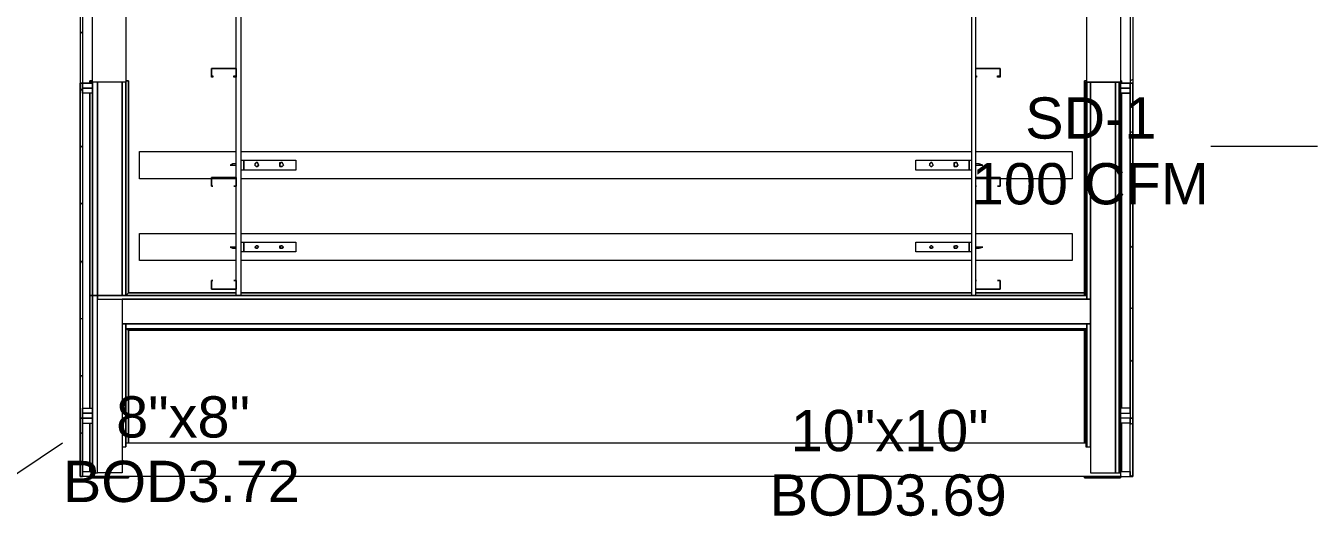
# Model space of a CAD drawing. Header units: metres. Extents: x 39 to 278, y -7 to 151.
# Drawn here: x 57.981 to 62.733, y 12.536 to 14.36 of the extents above; entities that cross this region are included whole.
import ezdxf

# ---------------------------------------------------------------- set-up
doc = ezdxf.new("R2010")
doc.units = ezdxf.units.M
doc.layers.add('HVAC - Ductos', color=5, linetype='Continuous', lineweight=50)
doc.layers.add('PDF_Geometry', color=7, linetype='Continuous', true_color=0xaaaaaa)
doc.layers.add('PDF_Text', color=7, linetype='Continuous')
doc.styles.add('PDF Helvetica', font='')
doc.styles.get('PDF Helvetica').set_extended_font_data('Helvetica')

msp = doc.modelspace()

# ---------------------------------------------------------------- linework, layer by layer
at = {"layer": 'HVAC - Ductos', "lineweight": 0}
for points in [[(62.756, 13.9139), (62.3618, 13.9139)], [(57.2009, 12.2043), (58.1176, 12.8185)]]:
    msp.add_lwpolyline(points, dxfattribs=at)
at = {"layer": 'PDF_Geometry', "lineweight": 0}
for points in [[(62.0638, 19.9732), (62.073, 19.9732), (62.073, 19.0382), (62.073, 18.0573), (62.0638, 18.0573), (62.0272, 18.0573), (62.0272, 18.0756), (62.0638, 18.0756), (62.0638, 18.0573), (62.0638, 17.081), (62.073, 17.081), (62.073, 16.1048), (62.0638, 16.1048), (62.0638, 15.1239), (62.073, 15.1239), (62.073, 14.1477), (62.0638, 14.1477), (62.0638, 12.9102), (62.073, 12.9102), (62.073, 14.1477)], [(58.1817, 19.0336), (58.1909, 19.0336), (58.1909, 18.0573), (58.1817, 18.0573), (58.1817, 17.081), (58.1909, 17.081), (58.1909, 16.1002), (58.1817, 16.1002), (58.1817, 15.1239), (58.1909, 15.1239), (58.1909, 14.1477), (58.1817, 14.1477)], [(58.2276, 14.1477), (58.2276, 14.1523), (58.2184, 14.1523), (58.2276, 14.1523), (58.2276, 19.0427)], [(62.0272, 19.0427), (62.0272, 14.1523), (61.9034, 14.1523), (61.9034, 17.4523)], [(58.3513, 17.4523), (58.3513, 14.1523), (58.3513, 13.5839), (58.3513, 14.1523), (58.3513, 13.3639), (58.3605, 13.3731), (58.3605, 14.1569), (58.3605, 13.3731), (58.7593, 13.3731), (58.3605, 13.3731), (58.3513, 13.3639), (58.3513, 14.1523), (58.3376, 14.1523), (58.2459, 14.1523), (58.2276, 14.1523), (58.2276, 13.3639), (58.2276, 14.111), (58.1909, 14.111), (58.1909, 12.9285), (58.2276, 12.9285)], [(58.2276, 14.111), (58.1909, 14.111), (58.1909, 14.1293), (58.2276, 14.1293), (58.2276, 14.111), (58.2276, 13.3639), (58.2184, 13.3639), (58.2184, 12.9469), (58.2184, 13.3639), (58.2276, 13.3639), (58.2276, 12.7085), (58.2276, 13.3639), (58.2459, 13.3639), (58.2459, 13.3502), (61.9034, 13.3502), (61.9172, 13.3502), (58.3376, 13.3502), (58.3376, 13.2585), (61.9172, 13.2585), (61.9172, 13.3502), (61.9172, 14.1523), (61.9034, 14.1523), (61.9034, 13.3502), (61.9034, 13.3639), (58.2459, 13.3639), (58.3376, 13.3639), (58.3376, 14.1523), (58.3376, 13.3639), (58.3513, 13.3639), (58.7593, 13.3639), (58.7593, 17.4523)], [(61.5826, 17.4523), (61.5826, 17.4202), (61.5734, 17.4202), (61.5826, 17.4202), (61.5826, 17.4523), (61.491, 17.4523), (61.491, 13.3639), (61.8988, 13.3639), (61.8988, 14.1523), (61.9034, 14.1523), (61.9034, 13.3639), (61.8988, 13.3639), (58.3513, 13.3639), (58.7593, 13.3639)], [(61.491, 17.4523), (61.4772, 17.4523), (61.4772, 13.3868), (61.4772, 13.3639), (58.7776, 13.3639), (58.7776, 13.3868), (58.7776, 17.4523), (58.7593, 17.4523)], [(58.1817, 15.1239), (58.1817, 14.1477), (58.1909, 14.1477), (58.1909, 12.9102), (58.1817, 12.9102), (58.1817, 14.1477), (58.1817, 12.9102), (58.1909, 12.9102), (58.1909, 12.6947), (58.1817, 12.6947), (58.1817, 12.9102), (58.1817, 12.6947), (58.1909, 12.6947)], [(62.0638, 15.1239), (62.0638, 14.1477), (62.073, 14.1477), (62.073, 12.9102), (62.0638, 12.9102), (62.0638, 12.8918), (62.0272, 12.8918), (62.0272, 12.7131), (62.0272, 12.6947), (62.0272, 12.6901), (61.8943, 12.6901), (61.8943, 12.6947), (61.8943, 12.6901), (62.0272, 12.6901), (62.0272, 12.6947), (61.8988, 12.6947), (62.0272, 12.6947), (61.8988, 12.6947), (58.3513, 12.6947), (58.2276, 12.6947), (58.2917, 12.6947), (58.2917, 12.6901), (58.2184, 12.6901), (58.2184, 12.6947), (58.2184, 12.6901), (58.2917, 12.6901), (58.2917, 12.6947), (58.2276, 12.6947)], [(58.1909, 14.3356), (58.1863, 14.3356), (58.1817, 14.331)], [(58.6676, 14.2027), (58.6676, 14.2027)], [(58.6676, 14.2027), (58.6676, 14.2027)], [(58.7593, 14.2027), (58.7593, 14.2027)], [(58.7593, 14.2027), (58.7593, 14.2027)], [(61.491, 14.2027), (61.491, 14.2027)], [(61.491, 14.2027), (61.491, 14.2027)], [(61.491, 14.1752), (61.4955, 14.1752), (61.4955, 14.1706), (61.491, 14.1706)], [(61.5826, 14.2027), (61.5826, 14.2027)], [(61.5826, 14.2027), (61.5826, 14.2027)], [(62.073, 14.1614), (62.0638, 14.1569)], [(58.1909, 14.1248), (58.1863, 14.1248), (58.1817, 14.1202)], [(58.2276, 12.9469), (58.2276, 13.3639), (58.2276, 12.7085), (58.2459, 12.7085), (58.2459, 13.3502), (58.3376, 13.3502), (58.3376, 12.7085), (58.2459, 12.7085), (58.2459, 13.3639), (58.2276, 13.3639), (58.2276, 14.1523), (58.2184, 14.1523), (58.2184, 14.1569), (58.2276, 14.1569), (58.2184, 14.1569), (58.2184, 14.1523), (58.2276, 14.1523), (58.2276, 14.1477), (58.2276, 14.1293), (58.1909, 14.1293), (58.1909, 14.1477), (58.2276, 14.1477), (58.1909, 14.1477)], [(58.2276, 14.1523), (58.2276, 13.3639), (58.2276, 14.1523)], [(58.3513, 14.1523), (58.3513, 14.1523)], [(58.3513, 14.1523), (58.3513, 14.1523)], [(58.3513, 13.3639), (58.3513, 14.1523), (58.3513, 13.3639)], [(58.3513, 14.1523), (58.3513, 14.1523)], [(61.491, 13.3639), (61.8988, 13.3639), (61.8988, 14.1523), (62.0272, 14.1523), (62.0226, 14.1523), (62.0226, 12.7085), (62.0272, 12.7085), (62.0272, 14.1523), (62.0318, 14.1523), (62.0318, 14.1569), (62.0272, 14.1569), (62.0318, 14.1569), (62.0318, 14.1523), (62.0272, 14.1523), (62.0272, 12.6947), (62.0638, 12.6947), (62.073, 12.6993)], [(62.0638, 12.9285), (62.0638, 12.9102), (62.0272, 12.9102), (62.0272, 12.9285), (62.0638, 12.9285), (62.0638, 14.111), (62.0272, 14.111), (62.0272, 12.9469), (62.0272, 12.9285), (62.0638, 12.9285), (62.0638, 12.9469), (62.0272, 12.9469), (62.0272, 14.111), (62.0638, 14.111), (62.0638, 14.1293), (62.0272, 14.1293), (62.0638, 14.1293), (62.0638, 14.1477), (62.0272, 14.1477)], [(62.0272, 14.111), (62.0272, 14.1293), (62.0272, 14.1477), (62.0638, 14.1477)], [(62.073, 13.9689), (62.0638, 13.9643)], [(58.1909, 13.9139), (58.1863, 13.9139), (58.1817, 13.9093)], [(58.7593, 13.7947), (58.6676, 13.7947), (58.4017, 13.7947), (58.4017, 13.8956), (58.7593, 13.8956)], [(58.7776, 13.8956), (61.4772, 13.8956)], [(61.491, 13.8956), (61.8484, 13.8956), (61.8484, 13.7947), (61.5826, 13.7947), (61.491, 13.7947)], [(58.7593, 13.8498), (58.7455, 13.8498), (58.7363, 13.8452), (58.7455, 13.8452), (58.7593, 13.8452)], [(58.7455, 13.8452), (58.7455, 13.8498)], [(58.7455, 13.8452), (58.7455, 13.8452)], [(58.7867, 13.8543), (58.7867, 13.8498)], [(58.7867, 13.8406), (58.7867, 13.8406)], [(61.468, 13.8498), (61.468, 13.8543)], [(61.468, 13.8406), (61.468, 13.8406)], [(61.491, 13.8452), (61.5047, 13.8452), (61.5184, 13.8452), (61.5047, 13.8498), (61.491, 13.8498)], [(61.5047, 13.8498), (61.5047, 13.8452)], [(61.4772, 13.7947), (58.7776, 13.7947)], [(61.491, 13.7993), (61.491, 13.7993)], [(61.491, 13.7993), (61.491, 13.7993)], [(58.6722, 13.7673), (58.6722, 13.7673)], [(58.7501, 13.7673), (58.7501, 13.7673)], [(61.4955, 13.7673), (61.4955, 13.7673)], [(61.5734, 13.7673), (61.5734, 13.7673)], [(62.073, 13.7397), (62.0638, 13.7352)], [(58.1909, 13.7031), (58.1863, 13.7031), (58.1817, 13.6985)], [(58.7593, 13.4923), (58.4017, 13.4923), (58.4017, 13.5931), (58.7593, 13.5931)], [(58.7776, 13.5931), (61.4772, 13.5931)], [(61.491, 13.5931), (61.8484, 13.5931), (61.8484, 13.4923), (61.491, 13.4923)], [(58.7593, 13.5426), (58.7455, 13.5426), (58.7363, 13.5426), (58.7455, 13.5381), (58.7593, 13.5381)], [(58.7455, 13.5426), (58.7455, 13.5426)], [(58.7455, 13.5381), (58.7455, 13.5426)], [(58.7867, 13.5472), (58.7867, 13.5472)], [(61.468, 13.5472), (61.468, 13.5472)], [(61.491, 13.5381), (61.5047, 13.5381), (61.5184, 13.5426), (61.5047, 13.5426), (61.491, 13.5426)], [(61.5047, 13.5426), (61.5047, 13.5381)], [(62.073, 13.5472), (62.0638, 13.5381)], [(58.7867, 13.5381), (58.7867, 13.5335)], [(61.468, 13.5335), (61.468, 13.5381)], [(58.1909, 13.4923), (58.1863, 13.4877), (58.1817, 13.4831)], [(61.4772, 13.4923), (58.7776, 13.4923)], [(58.6722, 13.4189), (58.6722, 13.4189)], [(58.7501, 13.4189), (58.7501, 13.4189)], [(61.4955, 13.4189), (61.4955, 13.4189)], [(61.5734, 13.4189), (61.5734, 13.4189)], [(58.1909, 12.8918), (58.1909, 12.9102), (58.2276, 12.9102), (58.1909, 12.9102), (58.1909, 12.9285), (58.1909, 12.9469), (58.2276, 12.9469), (58.2276, 13.3639), (58.2276, 12.6947), (58.1909, 12.6947), (58.1909, 12.7131), (58.2276, 12.7131), (58.2276, 12.8918), (58.2276, 12.9102), (58.2276, 12.9285), (58.1909, 12.9285)], [(58.2276, 13.3639), (58.2276, 13.3639)], [(61.8988, 13.3639), (58.2276, 13.3639), (61.8988, 13.3639)], [(58.2276, 13.3639), (58.2276, 13.3639)], [(58.2276, 13.3639), (58.2276, 13.3639)], [(58.3513, 13.3639), (58.3513, 13.3639)], [(61.4772, 13.3639), (58.7776, 13.3639)], [(61.491, 13.3868), (61.491, 13.3868)], [(61.491, 13.3868), (61.491, 13.3868)], [(62.073, 13.3181), (62.0638, 13.3135)], [(58.1909, 13.2768), (58.1863, 13.2768), (58.1817, 13.2768)], [(58.3605, 13.2356), (58.3513, 13.2402)], [(58.3513, 13.2402), (61.8988, 13.2402), (58.3513, 13.2402)], [(58.3513, 13.2402), (58.3605, 13.2356)], [(58.3513, 13.2402), (58.3513, 12.8185), (58.3513, 12.8047)], [(58.3513, 13.2402), (58.3513, 13.2402)], [(58.3513, 13.2402), (58.3513, 12.8047)], [(58.3605, 12.8185), (58.3605, 13.2356)], [(58.3605, 13.2356), (61.8988, 13.2356)], [(58.3605, 13.2356), (61.8988, 13.2356)], [(58.3605, 13.2356), (58.3605, 12.8185)], [(61.8988, 13.2402), (61.8988, 13.2402)], [(61.8988, 13.2402), (61.8988, 13.2402)], [(62.073, 13.1256), (62.0638, 13.1164)], [(58.1909, 13.066), (58.1863, 13.066), (58.1817, 13.0614)], [(58.1909, 12.7131), (58.1909, 12.8918), (58.2276, 12.8918), (58.2276, 12.7131), (58.2276, 12.6947), (58.2459, 12.6947), (58.3376, 12.6947), (58.3513, 12.6947)], [(62.073, 12.8918), (62.0638, 12.8872)], [(62.0638, 12.7131), (62.0638, 12.8918)], [(58.1909, 12.8551), (58.1863, 12.8551), (58.1817, 12.8506)], [(58.3513, 12.8047), (58.3513, 12.8047)], [(58.2276, 12.7085), (58.2276, 12.7085)], [(61.9034, 12.6947), (61.9172, 12.6947), (62.0088, 12.6947), (62.0226, 12.6947)]]:
    msp.add_lwpolyline(points, dxfattribs=at)
for points in [[(58.6676, 14.2027), (58.7593, 14.2027), (58.7593, 14.1706), (58.7501, 14.1706), (58.7501, 14.1752), (58.7593, 14.1752), (58.7593, 14.2027), (58.6676, 14.2027), (58.6676, 14.1752), (58.6722, 14.1752), (58.6722, 14.1706), (58.6676, 14.1706)], [(61.5826, 14.2027), (61.5826, 14.1706), (61.5734, 14.1706), (61.5734, 14.1752), (61.5826, 14.1752), (61.5826, 14.2027), (61.491, 14.2027)], [(58.2184, 14.1477), (58.2184, 14.1523)], [(58.2459, 13.3639), (58.2459, 14.1523)], [(58.3605, 14.1569), (58.3513, 14.1569)], [(61.9034, 14.1569), (61.8943, 14.1569), (61.8943, 13.3639), (61.8943, 14.1569)], [(61.8988, 13.5839), (61.8988, 14.1523)], [(62.0088, 14.1523), (61.9172, 14.1523), (61.9172, 12.7085), (62.0088, 12.7085)], [(62.0226, 14.1523), (62.0088, 14.1523), (62.0088, 12.7085), (62.0226, 12.7085)], [(62.0318, 14.1523), (62.0272, 14.1523), (62.0272, 14.1477), (62.0272, 14.1523), (62.0318, 14.1523), (62.0318, 14.1477)], [(58.2184, 13.3639), (58.2184, 14.111)], [(62.0318, 14.111), (62.0318, 12.9469)], [(58.7776, 13.8268), (58.7776, 13.8635), (58.7867, 13.8635), (58.9792, 13.8635), (58.9792, 13.8268), (58.7867, 13.8268)], [(58.7867, 13.8268), (58.7867, 13.8635)], [(58.7867, 13.8452), (58.7867, 13.8543), (58.7867, 13.8452), (58.7867, 13.8406), (58.7867, 13.8452), (58.7867, 13.8543), (58.7867, 13.8452), (58.7867, 13.8406)], [(58.8417, 13.8452), (58.8372, 13.8543), (58.8326, 13.8543), (58.828, 13.8498), (58.828, 13.8452), (58.8326, 13.8406), (58.8372, 13.8406)], [(58.828, 13.8452), (58.8326, 13.8543), (58.8372, 13.8543), (58.8417, 13.8452), (58.8372, 13.8406), (58.8326, 13.8406)], [(58.9334, 13.8452), (58.9289, 13.8543), (58.9243, 13.8543), (58.9197, 13.8498), (58.9197, 13.8452), (58.9197, 13.8406), (58.9289, 13.8406)], [(58.9197, 13.8452), (58.9197, 13.8543), (58.9289, 13.8543), (58.9334, 13.8452), (58.9289, 13.8406), (58.9197, 13.8406)], [(61.4772, 13.8268), (61.468, 13.8268), (61.271, 13.8268), (61.271, 13.8635), (61.468, 13.8635), (61.4772, 13.8635)], [(61.3351, 13.8452), (61.3305, 13.8543), (61.326, 13.8543), (61.3214, 13.8498), (61.3214, 13.8452), (61.326, 13.8406), (61.3305, 13.8406)], [(61.3214, 13.8452), (61.326, 13.8543), (61.3305, 13.8543), (61.3351, 13.8452), (61.3305, 13.8406), (61.326, 13.8406)], [(61.4268, 13.8452), (61.4222, 13.8543), (61.4176, 13.8543), (61.413, 13.8498), (61.413, 13.8452), (61.413, 13.8406), (61.4222, 13.8406)], [(61.413, 13.8452), (61.413, 13.8543), (61.4222, 13.8543), (61.4268, 13.8452), (61.4222, 13.8406), (61.413, 13.8406)], [(61.468, 13.8268), (61.468, 13.8635)], [(61.468, 13.8452), (61.468, 13.8543), (61.468, 13.8452), (61.468, 13.8406), (61.468, 13.8452), (61.468, 13.8543), (61.468, 13.8452), (61.468, 13.8406)], [(58.6676, 13.7947), (58.6676, 13.7993), (58.7593, 13.7993), (58.7593, 13.7947), (58.7593, 13.7673), (58.7501, 13.7673), (58.7593, 13.7673), (58.7593, 13.7947), (58.7593, 13.7993), (58.6676, 13.7993), (58.6676, 13.7947), (58.6676, 13.7673)], [(61.5826, 13.7993), (61.5826, 13.7947), (61.5826, 13.7673), (61.5734, 13.7673), (61.5826, 13.7673), (61.5826, 13.7947), (61.5826, 13.7993), (61.491, 13.7993)], [(58.6722, 13.7673), (58.6676, 13.7673)], [(61.4955, 13.7673), (61.491, 13.7673)], [(58.7776, 13.5243), (58.7776, 13.561), (58.7867, 13.561), (58.9792, 13.561), (58.9792, 13.5243), (58.7867, 13.5243)], [(58.7867, 13.5243), (58.7867, 13.561)], [(58.7867, 13.5426), (58.7867, 13.5472), (58.7867, 13.5426), (58.7867, 13.5381), (58.7867, 13.5335), (58.7867, 13.5381), (58.7867, 13.5426), (58.7867, 13.5472), (58.7867, 13.5426), (58.7867, 13.5381)], [(58.8417, 13.5426), (58.8372, 13.5472), (58.8326, 13.5472), (58.828, 13.5426), (58.8326, 13.5381), (58.8372, 13.5381)], [(58.828, 13.5426), (58.8326, 13.5472), (58.8372, 13.5472), (58.8417, 13.5426), (58.8372, 13.5381), (58.8326, 13.5381)], [(58.9334, 13.5426), (58.9289, 13.5472), (58.9243, 13.5472), (58.9197, 13.5426), (58.9197, 13.5381), (58.9289, 13.5381)], [(58.9197, 13.5426), (58.9197, 13.5472), (58.9289, 13.5472), (58.9334, 13.5426), (58.9289, 13.5381), (58.9197, 13.5381)], [(61.4772, 13.5243), (61.468, 13.5243), (61.271, 13.5243), (61.271, 13.561), (61.468, 13.561), (61.4772, 13.561)], [(61.3351, 13.5426), (61.3305, 13.5472), (61.326, 13.5472), (61.3214, 13.5426), (61.326, 13.5381), (61.3305, 13.5381)], [(61.3214, 13.5426), (61.326, 13.5472), (61.3305, 13.5472), (61.3351, 13.5426), (61.3305, 13.5381), (61.326, 13.5381)], [(61.4268, 13.5426), (61.4222, 13.5472), (61.4176, 13.5472), (61.413, 13.5426), (61.413, 13.5381), (61.4222, 13.5381)], [(61.413, 13.5426), (61.413, 13.5472), (61.4222, 13.5472), (61.4268, 13.5426), (61.4222, 13.5381), (61.413, 13.5381)], [(61.468, 13.5243), (61.468, 13.561)], [(61.468, 13.5426), (61.468, 13.5472), (61.468, 13.5426), (61.468, 13.5381), (61.468, 13.5335), (61.468, 13.5381), (61.468, 13.5426), (61.468, 13.5472), (61.468, 13.5426), (61.468, 13.5381)], [(58.6676, 13.3914), (58.6676, 13.3868), (58.7593, 13.3868), (58.7593, 13.3914), (58.7593, 13.4189), (58.7501, 13.4189), (58.7593, 13.4189), (58.7593, 13.3914), (58.7593, 13.3868), (58.6676, 13.3868), (58.6676, 13.3914), (58.6676, 13.4189)], [(58.6722, 13.4189), (58.6676, 13.4189)], [(61.5826, 13.3868), (61.5826, 13.3914), (61.5826, 13.4189), (61.5734, 13.4189), (61.5826, 13.4189), (61.5826, 13.3914), (61.5826, 13.3868), (61.491, 13.3868)], [(61.4955, 13.4189), (61.491, 13.4189)], [(61.4772, 13.3731), (58.7776, 13.3731)], [(61.8988, 13.3731), (61.491, 13.3731)], [(58.3513, 13.2585), (58.3376, 13.2585), (58.3376, 12.8047), (58.3513, 12.8047)], [(61.9034, 13.2402), (61.9034, 13.2585), (58.3513, 13.2585), (58.3513, 13.2402), (61.8988, 13.2402), (58.3513, 13.2402)], [(61.9172, 13.2585), (61.9034, 13.2585), (61.9034, 12.8047), (61.9172, 12.8047)], [(61.8988, 12.8185), (61.8988, 13.2402), (58.3513, 13.2402), (58.3513, 12.8185)], [(61.8943, 13.2402), (61.8943, 12.8185)], [(61.9034, 12.8047), (61.9034, 13.2402), (61.8988, 13.2402), (61.8988, 12.8185), (61.8988, 12.8047)], [(58.2184, 12.8918), (58.2184, 12.7131)], [(62.0638, 12.6947), (62.073, 12.6947), (62.073, 12.9102), (62.073, 12.6947), (62.0638, 12.6947), (62.0638, 12.9102), (62.0272, 12.9102), (62.0272, 12.8918), (62.0272, 12.7131), (62.0638, 12.7131)], [(62.0318, 12.8918), (62.0318, 12.7131)], [(58.3605, 12.6901), (58.2917, 12.6901), (58.2917, 12.6947), (58.3513, 12.6947), (58.2917, 12.6947), (58.2917, 12.6901), (58.3605, 12.6901), (58.3605, 12.6947)], [(62.0272, 12.6947), (62.0318, 12.6947)]]:
    msp.add_lwpolyline(points, close=True, dxfattribs=at)

# ---------------------------------------------------------------- texts
at = {"layer": 'PDF_Text', "lineweight": 0, "char_height": 0.15247, "attachment_point": 4, "style": 'PDF Helvetica'}
for s, insert in [('SD-1', (61.6751, 14.0183)), ('100 CFM', (61.478, 13.7753)), ('8"x8"', (58.3154, 12.9136)), ('10"x10"', (60.8088, 12.8632)), ('BOD3.72', (58.1183, 12.6753)), ('BOD3.69', (60.7309, 12.6249))]:
    msp.add_mtext(s, dxfattribs=dict(at, insert=insert))

doc.saveas('drawing.dxf')
